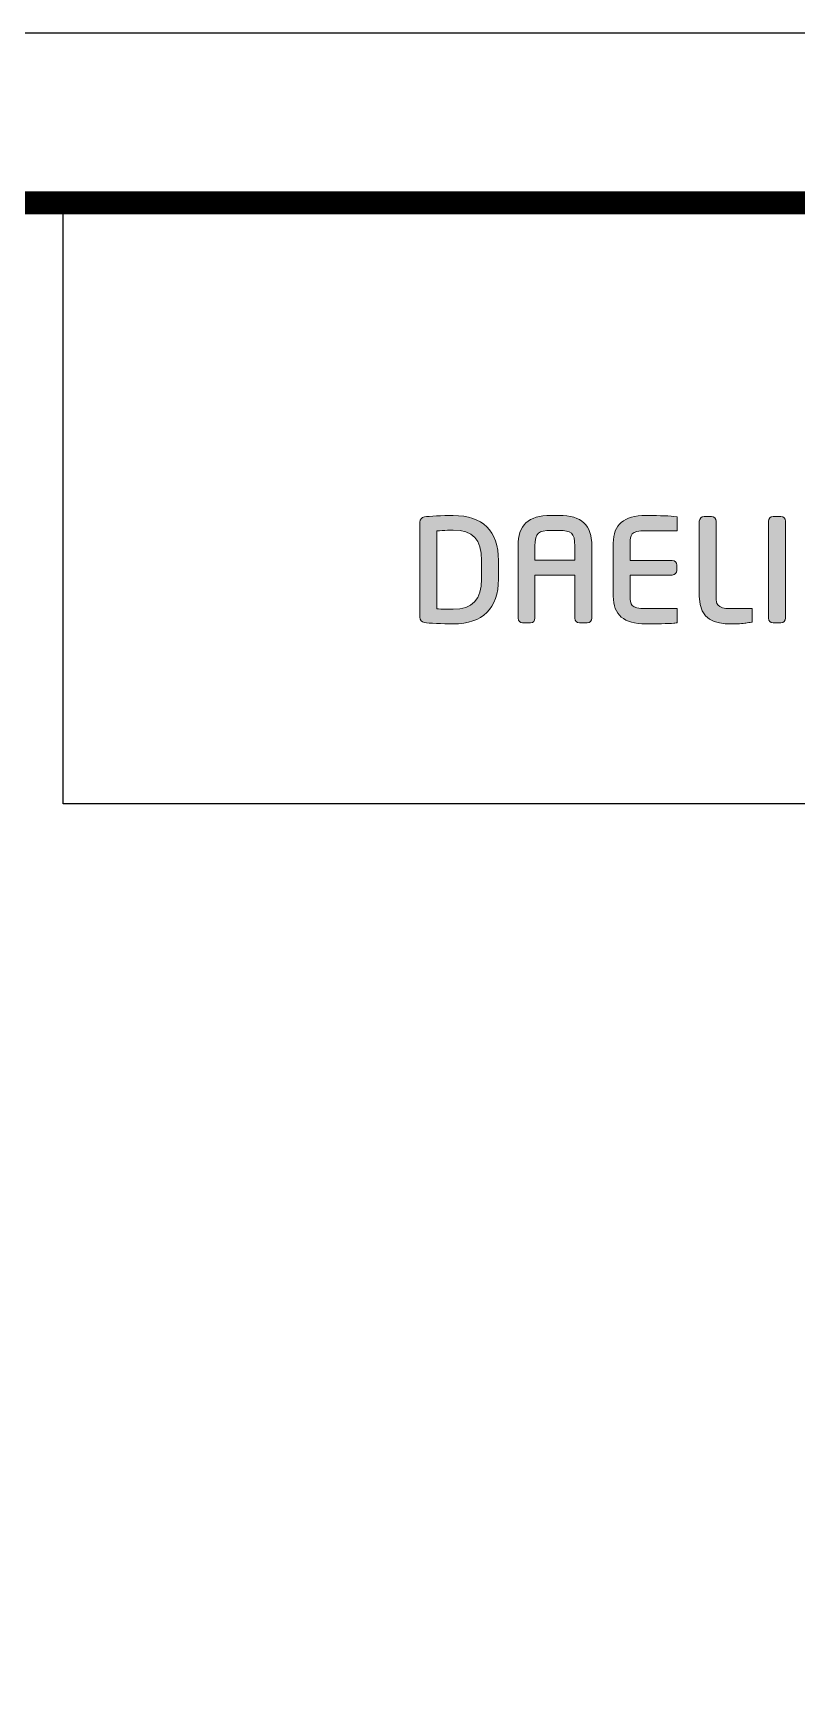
# Model space of a CAD drawing. Extents: x 16296660632 to 16296677481, y -37409620961 to -37409618123.
# Drawn here: x 16296677012.3 to 16296677062.1, y -37409618818.3 to -37409618710.2 of the extents above; entities that cross this region are included whole.
import ezdxf

# ---------------------------------------------------------------- set-up
doc = ezdxf.new("R2010")
doc.units = 0
doc.header["$LTSCALE"] = 10
doc.header["$MEASUREMENT"] = 0
doc.layers.get('0').update_dxf_attribs({"linetype": 'CONTINUOUS'})
doc.layers.add('레이어 1', color=7, linetype='CONTINUOUS', lineweight=0)

msp = doc.modelspace()

# ---------------------------------------------------------------- hatches: boundary and pattern name
at = {"layer": '레이어 1'}
h = msp.add_hatch(color=5, dxfattribs=at)
h.dxf.hatch_style = 2
edge = h.paths.add_edge_path()
edge.add_spline(control_points=[(16296677041.54697, -37409618745.77597), (16296677041.54697, -37409618747.102249), (16296677040.94186, -37409618747.747513), (16296677039.696421, -37409618747.747513), (16296677039.696421, -37409618747.747513), (16296677038.84433, -37409618747.731743), (16296677038.622259, -37409618747.727867), (16296677038.622259, -37409618747.727867), (16296677038.622259, -37409618742.642609), (16296677038.622259, -37409618742.642609), (16296677039.063601, -37409618742.598793), (16296677039.6908, -37409618742.591423), (16296677039.697029, -37409618742.591423), (16296677040.976231, -37409618742.591423), (16296677041.54697, -37409618743.199142), (16296677041.54697, -37409618744.561203), (16296677041.54697, -37409618744.561203), (16296677041.54697, -37409618745.77597), (16296677041.54697, -37409618745.77597)], knot_values=[0, 0, 0, 0, 1, 1, 1, 2, 2, 2, 3, 3, 3, 4, 4, 4, 5, 5, 5, 6, 6, 6, 6], degree=3, periodic=0)
edge = h.paths.add_edge_path()
edge.add_spline(control_points=[(16296677039.696421, -37409618741.636147), (16296677039.005051, -37409618741.636147), (16296677038.10816, -37409618741.678589), (16296677037.814039, -37409618741.725922), (16296677037.63011, -37409618741.75679), (16296677037.51218, -37409618741.894257), (16296677037.51218, -37409618742.075912), (16296677037.51218, -37409618742.075912), (16296677037.51218, -37409618748.262299), (16296677037.51218, -37409618748.262299), (16296677037.51218, -37409618748.452728), (16296677037.631241, -37409618748.5867), (16296677037.822981, -37409618748.613342), (16296677038.10116, -37409618748.659622), (16296677038.995131, -37409618748.701714), (16296677039.696421, -37409618748.701714), (16296677041.626921, -37409618748.701714), (16296677042.646891, -37409618747.689636), (16296677042.646891, -37409618745.77597), (16296677042.646891, -37409618745.77597), (16296677042.646891, -37409618744.561203), (16296677042.646891, -37409618744.561203), (16296677042.646891, -37409618742.647537), (16296677041.626921, -37409618741.636147), (16296677039.696421, -37409618741.636147)], knot_values=[0, 0, 0, 0, 1, 1, 1, 2, 2, 2, 3, 3, 3, 4, 4, 4, 5, 5, 5, 6, 6, 6, 7, 7, 7, 8, 8, 8, 8], degree=3, periodic=0)
h = msp.add_hatch(color=5, dxfattribs=at)
h.dxf.hatch_style = 2
edge = h.paths.add_edge_path()
edge.add_spline(control_points=[(16296677047.62571, -37409618744.553818), (16296677047.62571, -37409618744.553818), (16296677045.022579, -37409618744.553818), (16296677045.022579, -37409618744.553818), (16296677045.022579, -37409618744.457062), (16296677045.022579, -37409618743.625572), (16296677045.022579, -37409618743.625572), (16296677045.022579, -37409618742.757629), (16296677045.28059, -37409618742.610352), (16296677046.054649, -37409618742.610352), (16296677046.054649, -37409618742.610352), (16296677046.594431, -37409618742.610352), (16296677046.594431, -37409618742.610352), (16296677047.36804, -37409618742.610352), (16296677047.62571, -37409618742.757629), (16296677047.62571, -37409618743.625572), (16296677047.62571, -37409618743.625572), (16296677047.62571, -37409618744.457062), (16296677047.62571, -37409618744.553818)], knot_values=[0, 0, 0, 0, 1, 1, 1, 2, 2, 2, 3, 3, 3, 4, 4, 4, 5, 5, 5, 6, 6, 6, 6], degree=3, periodic=0)
edge = h.paths.add_edge_path()
edge.add_spline(control_points=[(16296677046.594431, -37409618741.636147), (16296677046.594431, -37409618741.636147), (16296677046.054649, -37409618741.636147), (16296677046.054649, -37409618741.636147), (16296677044.58003, -37409618741.636147), (16296677043.922569, -37409618742.249512), (16296677043.922569, -37409618743.625572), (16296677043.922569, -37409618743.625572), (16296677043.922569, -37409618748.33316), (16296677043.922569, -37409618748.33316), (16296677043.922569, -37409618748.49868), (16296677044.05707, -37409618748.638931), (16296677044.21583, -37409618748.638931), (16296677044.21583, -37409618748.638931), (16296677044.73081, -37409618748.638931), (16296677044.73081, -37409618748.638931), (16296677044.91334, -37409618748.638931), (16296677045.022579, -37409618748.48394), (16296677045.022579, -37409618748.33316), (16296677045.022579, -37409618748.33316), (16296677045.022579, -37409618745.627983), (16296677045.022579, -37409618745.522423), (16296677045.022579, -37409618745.522423), (16296677047.62571, -37409618745.522423), (16296677047.62571, -37409618745.522423), (16296677047.62571, -37409618745.627983), (16296677047.62571, -37409618748.33316), (16296677047.62571, -37409618748.33316), (16296677047.62571, -37409618748.501823), (16296677047.758699, -37409618748.638931), (16296677047.92256, -37409618748.638931), (16296677047.92256, -37409618748.638931), (16296677048.431219, -37409618748.638931), (16296677048.431219, -37409618748.638931), (16296677048.60955, -37409618748.638931), (16296677048.729561, -37409618748.480766), (16296677048.729561, -37409618748.33316), (16296677048.729561, -37409618748.33316), (16296677048.729561, -37409618743.625572), (16296677048.729561, -37409618743.625572), (16296677048.729561, -37409618742.249512), (16296677048.07081, -37409618741.636147), (16296677046.594431, -37409618741.636147)], knot_values=[0, 0, 0, 0, 1, 1, 1, 2, 2, 2, 3, 3, 3, 4, 4, 4, 5, 5, 5, 6, 6, 6, 7, 7, 7, 8, 8, 8, 9, 9, 9, 10, 10, 10, 11, 11, 11, 12, 12, 12, 13, 13, 13, 14, 14, 14, 14], degree=3, periodic=0)
h = msp.add_hatch(color=5, dxfattribs=at)
h.dxf.hatch_style = 2
edge = h.paths.add_edge_path()
edge.add_spline(control_points=[(16296677050.128519, -37409618743.435173), (16296677050.128519, -37409618743.435173), (16296677050.128519, -37409618746.90062), (16296677050.128519, -37409618746.90062), (16296677050.128519, -37409618748.112923), (16296677050.820959, -37409618748.701714), (16296677052.245781, -37409618748.701714), (16296677052.87472, -37409618748.701714), (16296677053.73074, -37409618748.690163), (16296677054.073009, -37409618748.658234), (16296677054.0681, -37409618748.658234), (16296677054.238979, -37409618748.641739), (16296677054.238979, -37409618748.641739), (16296677054.238979, -37409618748.641739), (16296677054.28842, -37409618748.636841), (16296677054.28842, -37409618748.636841), (16296677054.28842, -37409618748.636841), (16296677054.28842, -37409618747.709633), (16296677054.28842, -37409618747.709633), (16296677054.28842, -37409618747.709633), (16296677052.25359, -37409618747.709633), (16296677052.25359, -37409618747.709633), (16296677051.23414, -37409618747.709633), (16296677051.23414, -37409618747.422073), (16296677051.23414, -37409618746.90062), (16296677051.23414, -37409618746.90062), (16296677051.23414, -37409618745.616402), (16296677051.23414, -37409618745.516098), (16296677051.3389, -37409618745.516098), (16296677053.969379, -37409618745.516098), (16296677053.969379, -37409618745.516098), (16296677054.141661, -37409618745.516098), (16296677054.282009, -37409618745.379349), (16296677054.282009, -37409618745.211021), (16296677054.282009, -37409618745.211021), (16296677054.282009, -37409618744.86734), (16296677054.282009, -37409618744.86734), (16296677054.282009, -37409618744.697983), (16296677054.141661, -37409618744.560852), (16296677053.969379, -37409618744.560852), (16296677053.969379, -37409618744.560852), (16296677051.3389, -37409618744.560852), (16296677051.23414, -37409618744.560852), (16296677051.23414, -37409618744.461258), (16296677051.23414, -37409618743.435173), (16296677051.23414, -37409618743.435173), (16296677051.23414, -37409618742.914391), (16296677051.23414, -37409618742.627533), (16296677052.25359, -37409618742.627533), (16296677052.25359, -37409618742.627533), (16296677054.28763, -37409618742.635597), (16296677054.28763, -37409618742.635597), (16296677054.28763, -37409618742.635597), (16296677054.28763, -37409618741.713997), (16296677054.28763, -37409618741.713997), (16296677054.28763, -37409618741.713997), (16296677054.071871, -37409618741.690857), (16296677054.071871, -37409618741.690857), (16296677053.67165, -37409618741.654739), (16296677052.754101, -37409618741.636147), (16296677052.245781, -37409618741.636147), (16296677050.820959, -37409618741.636147), (16296677050.128519, -37409618742.224243), (16296677050.128519, -37409618743.435173)], knot_values=[0, 0, 0, 0, 1, 1, 1, 2, 2, 2, 3, 3, 3, 4, 4, 4, 5, 5, 5, 6, 6, 6, 7, 7, 7, 8, 8, 8, 9, 9, 9, 10, 10, 10, 11, 11, 11, 12, 12, 12, 13, 13, 13, 14, 14, 14, 15, 15, 15, 16, 16, 16, 17, 17, 17, 18, 18, 18, 19, 19, 19, 20, 20, 20, 21, 21, 21, 21], degree=3, periodic=0)
h = msp.add_hatch(color=5, dxfattribs=at)
h.dxf.hatch_style = 2
edge = h.paths.add_edge_path()
edge.add_spline(control_points=[(16296677056.05497, -37409618741.698936), (16296677055.88472, -37409618741.698936), (16296677055.740431, -37409618741.839561), (16296677055.740431, -37409618742.00647), (16296677055.740431, -37409618742.00647), (16296677055.740431, -37409618746.90062), (16296677055.740431, -37409618746.90062), (16296677055.740431, -37409618748.496559), (16296677056.829639, -37409618748.701714), (16296677057.77788, -37409618748.701714), (16296677058.47364, -37409618748.701714), (16296677058.65214, -37409618748.672241), (16296677058.85815, -37409618748.637878), (16296677058.85815, -37409618748.637878), (16296677058.978279, -37409618748.618958), (16296677058.978279, -37409618748.618958), (16296677058.976521, -37409618748.619659), (16296677059.13731, -37409618748.59967), (16296677059.13731, -37409618748.59967), (16296677059.13731, -37409618748.59967), (16296677059.185011, -37409618748.593353), (16296677059.185011, -37409618748.593353), (16296677059.185011, -37409618748.593353), (16296677059.185011, -37409618747.709633), (16296677059.185011, -37409618747.709633), (16296677059.185011, -37409618747.709633), (16296677057.788401, -37409618747.709633), (16296677057.788401, -37409618747.709633), (16296677056.84366, -37409618747.709633), (16296677056.84366, -37409618747.352989), (16296677056.84366, -37409618747.006866), (16296677056.84366, -37409618747.006866), (16296677056.84366, -37409618742.00647), (16296677056.84366, -37409618742.00647), (16296677056.84366, -37409618741.839561), (16296677056.700581, -37409618741.698936), (16296677056.530849, -37409618741.698936), (16296677056.530849, -37409618741.698936), (16296677056.05497, -37409618741.698936), (16296677056.05497, -37409618741.698936)], knot_values=[0, 0, 0, 0, 1, 1, 1, 2, 2, 2, 3, 3, 3, 4, 4, 4, 5, 5, 5, 6, 6, 6, 7, 7, 7, 8, 8, 8, 9, 9, 9, 10, 10, 10, 11, 11, 11, 12, 12, 12, 13, 13, 13, 13], degree=3, periodic=0)
h = msp.add_hatch(color=5, dxfattribs=at)
h.dxf.hatch_style = 2
edge = h.paths.add_edge_path()
edge.add_spline(control_points=[(16296677060.550381, -37409618741.698936), (16296677060.366631, -37409618741.698936), (16296677060.25687, -37409618741.850777), (16296677060.25687, -37409618741.997368), (16296677060.25687, -37409618741.997368), (16296677060.25687, -37409618748.33316), (16296677060.25687, -37409618748.33316), (16296677060.25687, -37409618748.501823), (16296677060.388729, -37409618748.638931), (16296677060.550381, -37409618748.638931), (16296677060.550381, -37409618748.638931), (16296677061.06448, -37409618748.638931), (16296677061.06448, -37409618748.638931), (16296677061.2486, -37409618748.638931), (16296677061.35853, -37409618748.48394), (16296677061.35853, -37409618748.33316), (16296677061.35853, -37409618748.33316), (16296677061.35853, -37409618741.997368), (16296677061.35853, -37409618741.997368), (16296677061.35853, -37409618741.830078), (16296677061.22967, -37409618741.698936), (16296677061.06448, -37409618741.698936), (16296677061.06448, -37409618741.698936), (16296677060.550381, -37409618741.698936), (16296677060.550381, -37409618741.698936)], knot_values=[0, 0, 0, 0, 1, 1, 1, 2, 2, 2, 3, 3, 3, 4, 4, 4, 5, 5, 5, 6, 6, 6, 7, 7, 7, 8, 8, 8, 8], degree=3, periodic=0)

# ---------------------------------------------------------------- linework, layer by layer
at = {"color": 5, "ltscale": 0.5}
msp.add_line((16296677014.260189, -37409618760.439529), (16296677014.260189, -37409618721.252289), dxfattribs=at)
at = {"color": 5, "ltscale": 40}
msp.add_line((16296677118.303289, -37409618760.439529), (16296677014.260189, -37409618760.439529), dxfattribs=at)
at = {"ltscale": 0.5}
msp.add_lwpolyline([(16296676477.83497, -37409619187.177101), (16296677128.83497, -37409619187.177101), (16296677128.83497, -37409618710.177101), (16296676477.83497, -37409618710.177101)], close=True, dxfattribs=at)
at = {"color": 5, "linetype": 'ByBlock', "lineweight": 200, "const_width": 1.5}
msp.add_lwpolyline([(16296676488.303169, -37409619166.75238), (16296677118.303169, -37409619166.75238), (16296677118.303169, -37409618721.25238), (16296676488.303169, -37409618721.25238)], close=True, dxfattribs=at)
at = {"layer": '레이어 1', "color": 5}
for points, knots in [([(16296677039.696421, -37409618741.636147), (16296677039.005051, -37409618741.636147), (16296677038.10816, -37409618741.678589), (16296677037.814039, -37409618741.725922), (16296677037.63011, -37409618741.75679), (16296677037.51218, -37409618741.894257), (16296677037.51218, -37409618742.075912), (16296677037.51218, -37409618742.075912), (16296677037.51218, -37409618748.262299), (16296677037.51218, -37409618748.262299), (16296677037.51218, -37409618748.452728), (16296677037.631241, -37409618748.5867), (16296677037.822981, -37409618748.613342), (16296677038.10116, -37409618748.659622), (16296677038.995131, -37409618748.701714), (16296677039.696421, -37409618748.701714), (16296677041.626921, -37409618748.701714), (16296677042.646891, -37409618747.689636), (16296677042.646891, -37409618745.77597), (16296677042.646891, -37409618745.77597), (16296677042.646891, -37409618744.561203), (16296677042.646891, -37409618744.561203), (16296677042.646891, -37409618742.647537), (16296677041.626921, -37409618741.636147), (16296677039.696421, -37409618741.636147)], [0, 0, 0, 0, 1, 1, 1, 2, 2, 2, 3, 3, 3, 4, 4, 4, 5, 5, 5, 6, 6, 6, 7, 7, 7, 8, 8, 8, 8]), ([(16296677041.54697, -37409618745.77597), (16296677041.54697, -37409618747.102249), (16296677040.94186, -37409618747.747513), (16296677039.696421, -37409618747.747513), (16296677039.696421, -37409618747.747513), (16296677038.84433, -37409618747.731743), (16296677038.622259, -37409618747.727867), (16296677038.622259, -37409618747.727867), (16296677038.622259, -37409618742.642609), (16296677038.622259, -37409618742.642609), (16296677039.063601, -37409618742.598793), (16296677039.6908, -37409618742.591423), (16296677039.697029, -37409618742.591423), (16296677040.976231, -37409618742.591423), (16296677041.54697, -37409618743.199142), (16296677041.54697, -37409618744.561203), (16296677041.54697, -37409618744.561203), (16296677041.54697, -37409618745.77597), (16296677041.54697, -37409618745.77597)], [0, 0, 0, 0, 1, 1, 1, 2, 2, 2, 3, 3, 3, 4, 4, 4, 5, 5, 5, 6, 6, 6, 6]), ([(16296677046.594431, -37409618741.636147), (16296677046.594431, -37409618741.636147), (16296677046.054649, -37409618741.636147), (16296677046.054649, -37409618741.636147), (16296677044.58003, -37409618741.636147), (16296677043.922569, -37409618742.249512), (16296677043.922569, -37409618743.625572), (16296677043.922569, -37409618743.625572), (16296677043.922569, -37409618748.33316), (16296677043.922569, -37409618748.33316), (16296677043.922569, -37409618748.49868), (16296677044.05707, -37409618748.638931), (16296677044.21583, -37409618748.638931), (16296677044.21583, -37409618748.638931), (16296677044.73081, -37409618748.638931), (16296677044.73081, -37409618748.638931), (16296677044.91334, -37409618748.638931), (16296677045.022579, -37409618748.48394), (16296677045.022579, -37409618748.33316), (16296677045.022579, -37409618748.33316), (16296677045.022579, -37409618745.627983), (16296677045.022579, -37409618745.522423), (16296677045.022579, -37409618745.522423), (16296677047.62571, -37409618745.522423), (16296677047.62571, -37409618745.522423), (16296677047.62571, -37409618745.627983), (16296677047.62571, -37409618748.33316), (16296677047.62571, -37409618748.33316), (16296677047.62571, -37409618748.501823), (16296677047.758699, -37409618748.638931), (16296677047.92256, -37409618748.638931), (16296677047.92256, -37409618748.638931), (16296677048.431219, -37409618748.638931), (16296677048.431219, -37409618748.638931), (16296677048.60955, -37409618748.638931), (16296677048.729561, -37409618748.480766), (16296677048.729561, -37409618748.33316), (16296677048.729561, -37409618748.33316), (16296677048.729561, -37409618743.625572), (16296677048.729561, -37409618743.625572), (16296677048.729561, -37409618742.249512), (16296677048.07081, -37409618741.636147), (16296677046.594431, -37409618741.636147)], [0, 0, 0, 0, 1, 1, 1, 2, 2, 2, 3, 3, 3, 4, 4, 4, 5, 5, 5, 6, 6, 6, 7, 7, 7, 8, 8, 8, 9, 9, 9, 10, 10, 10, 11, 11, 11, 12, 12, 12, 13, 13, 13, 14, 14, 14, 14]), ([(16296677047.62571, -37409618744.553818), (16296677047.62571, -37409618744.553818), (16296677045.022579, -37409618744.553818), (16296677045.022579, -37409618744.553818), (16296677045.022579, -37409618744.457062), (16296677045.022579, -37409618743.625572), (16296677045.022579, -37409618743.625572), (16296677045.022579, -37409618742.757629), (16296677045.28059, -37409618742.610352), (16296677046.054649, -37409618742.610352), (16296677046.054649, -37409618742.610352), (16296677046.594431, -37409618742.610352), (16296677046.594431, -37409618742.610352), (16296677047.36804, -37409618742.610352), (16296677047.62571, -37409618742.757629), (16296677047.62571, -37409618743.625572), (16296677047.62571, -37409618743.625572), (16296677047.62571, -37409618744.457062), (16296677047.62571, -37409618744.553818)], [0, 0, 0, 0, 1, 1, 1, 2, 2, 2, 3, 3, 3, 4, 4, 4, 5, 5, 5, 6, 6, 6, 6]), ([(16296677050.128519, -37409618743.435173), (16296677050.128519, -37409618743.435173), (16296677050.128519, -37409618746.90062), (16296677050.128519, -37409618746.90062), (16296677050.128519, -37409618748.112923), (16296677050.820959, -37409618748.701714), (16296677052.245781, -37409618748.701714), (16296677052.87472, -37409618748.701714), (16296677053.73074, -37409618748.690163), (16296677054.073009, -37409618748.658234), (16296677054.0681, -37409618748.658234), (16296677054.238979, -37409618748.641739), (16296677054.238979, -37409618748.641739), (16296677054.238979, -37409618748.641739), (16296677054.28842, -37409618748.636841), (16296677054.28842, -37409618748.636841), (16296677054.28842, -37409618748.636841), (16296677054.28842, -37409618747.709633), (16296677054.28842, -37409618747.709633), (16296677054.28842, -37409618747.709633), (16296677052.25359, -37409618747.709633), (16296677052.25359, -37409618747.709633), (16296677051.23414, -37409618747.709633), (16296677051.23414, -37409618747.422073), (16296677051.23414, -37409618746.90062), (16296677051.23414, -37409618746.90062), (16296677051.23414, -37409618745.616402), (16296677051.23414, -37409618745.516098), (16296677051.3389, -37409618745.516098), (16296677053.969379, -37409618745.516098), (16296677053.969379, -37409618745.516098), (16296677054.141661, -37409618745.516098), (16296677054.282009, -37409618745.379349), (16296677054.282009, -37409618745.211021), (16296677054.282009, -37409618745.211021), (16296677054.282009, -37409618744.86734), (16296677054.282009, -37409618744.86734), (16296677054.282009, -37409618744.697983), (16296677054.141661, -37409618744.560852), (16296677053.969379, -37409618744.560852), (16296677053.969379, -37409618744.560852), (16296677051.3389, -37409618744.560852), (16296677051.23414, -37409618744.560852), (16296677051.23414, -37409618744.461258), (16296677051.23414, -37409618743.435173), (16296677051.23414, -37409618743.435173), (16296677051.23414, -37409618742.914391), (16296677051.23414, -37409618742.627533), (16296677052.25359, -37409618742.627533), (16296677052.25359, -37409618742.627533), (16296677054.28763, -37409618742.635597), (16296677054.28763, -37409618742.635597), (16296677054.28763, -37409618742.635597), (16296677054.28763, -37409618741.713997), (16296677054.28763, -37409618741.713997), (16296677054.28763, -37409618741.713997), (16296677054.071871, -37409618741.690857), (16296677054.071871, -37409618741.690857), (16296677053.67165, -37409618741.654739), (16296677052.754101, -37409618741.636147), (16296677052.245781, -37409618741.636147), (16296677050.820959, -37409618741.636147), (16296677050.128519, -37409618742.224243), (16296677050.128519, -37409618743.435173)], [0, 0, 0, 0, 1, 1, 1, 2, 2, 2, 3, 3, 3, 4, 4, 4, 5, 5, 5, 6, 6, 6, 7, 7, 7, 8, 8, 8, 9, 9, 9, 10, 10, 10, 11, 11, 11, 12, 12, 12, 13, 13, 13, 14, 14, 14, 15, 15, 15, 16, 16, 16, 17, 17, 17, 18, 18, 18, 19, 19, 19, 20, 20, 20, 21, 21, 21, 21]), ([(16296677056.05497, -37409618741.698936), (16296677055.88472, -37409618741.698936), (16296677055.740431, -37409618741.839561), (16296677055.740431, -37409618742.00647), (16296677055.740431, -37409618742.00647), (16296677055.740431, -37409618746.90062), (16296677055.740431, -37409618746.90062), (16296677055.740431, -37409618748.496559), (16296677056.829639, -37409618748.701714), (16296677057.77788, -37409618748.701714), (16296677058.47364, -37409618748.701714), (16296677058.65214, -37409618748.672241), (16296677058.85815, -37409618748.637878), (16296677058.85815, -37409618748.637878), (16296677058.978279, -37409618748.618958), (16296677058.978279, -37409618748.618958), (16296677058.976521, -37409618748.619659), (16296677059.13731, -37409618748.59967), (16296677059.13731, -37409618748.59967), (16296677059.13731, -37409618748.59967), (16296677059.185011, -37409618748.593353), (16296677059.185011, -37409618748.593353), (16296677059.185011, -37409618748.593353), (16296677059.185011, -37409618747.709633), (16296677059.185011, -37409618747.709633), (16296677059.185011, -37409618747.709633), (16296677057.788401, -37409618747.709633), (16296677057.788401, -37409618747.709633), (16296677056.84366, -37409618747.709633), (16296677056.84366, -37409618747.352989), (16296677056.84366, -37409618747.006866), (16296677056.84366, -37409618747.006866), (16296677056.84366, -37409618742.00647), (16296677056.84366, -37409618742.00647), (16296677056.84366, -37409618741.839561), (16296677056.700581, -37409618741.698936), (16296677056.530849, -37409618741.698936), (16296677056.530849, -37409618741.698936), (16296677056.05497, -37409618741.698936), (16296677056.05497, -37409618741.698936)], [0, 0, 0, 0, 1, 1, 1, 2, 2, 2, 3, 3, 3, 4, 4, 4, 5, 5, 5, 6, 6, 6, 7, 7, 7, 8, 8, 8, 9, 9, 9, 10, 10, 10, 11, 11, 11, 12, 12, 12, 13, 13, 13, 13]), ([(16296677060.550381, -37409618741.698936), (16296677060.366631, -37409618741.698936), (16296677060.25687, -37409618741.850777), (16296677060.25687, -37409618741.997368), (16296677060.25687, -37409618741.997368), (16296677060.25687, -37409618748.33316), (16296677060.25687, -37409618748.33316), (16296677060.25687, -37409618748.501823), (16296677060.388729, -37409618748.638931), (16296677060.550381, -37409618748.638931), (16296677060.550381, -37409618748.638931), (16296677061.06448, -37409618748.638931), (16296677061.06448, -37409618748.638931), (16296677061.2486, -37409618748.638931), (16296677061.35853, -37409618748.48394), (16296677061.35853, -37409618748.33316), (16296677061.35853, -37409618748.33316), (16296677061.35853, -37409618741.997368), (16296677061.35853, -37409618741.997368), (16296677061.35853, -37409618741.830078), (16296677061.22967, -37409618741.698936), (16296677061.06448, -37409618741.698936), (16296677061.06448, -37409618741.698936), (16296677060.550381, -37409618741.698936), (16296677060.550381, -37409618741.698936)], [0, 0, 0, 0, 1, 1, 1, 2, 2, 2, 3, 3, 3, 4, 4, 4, 5, 5, 5, 6, 6, 6, 7, 7, 7, 8, 8, 8, 8])]:
    msp.add_open_spline(points, degree=3, knots=knots, dxfattribs=at)

doc.saveas('drawing.dxf')
